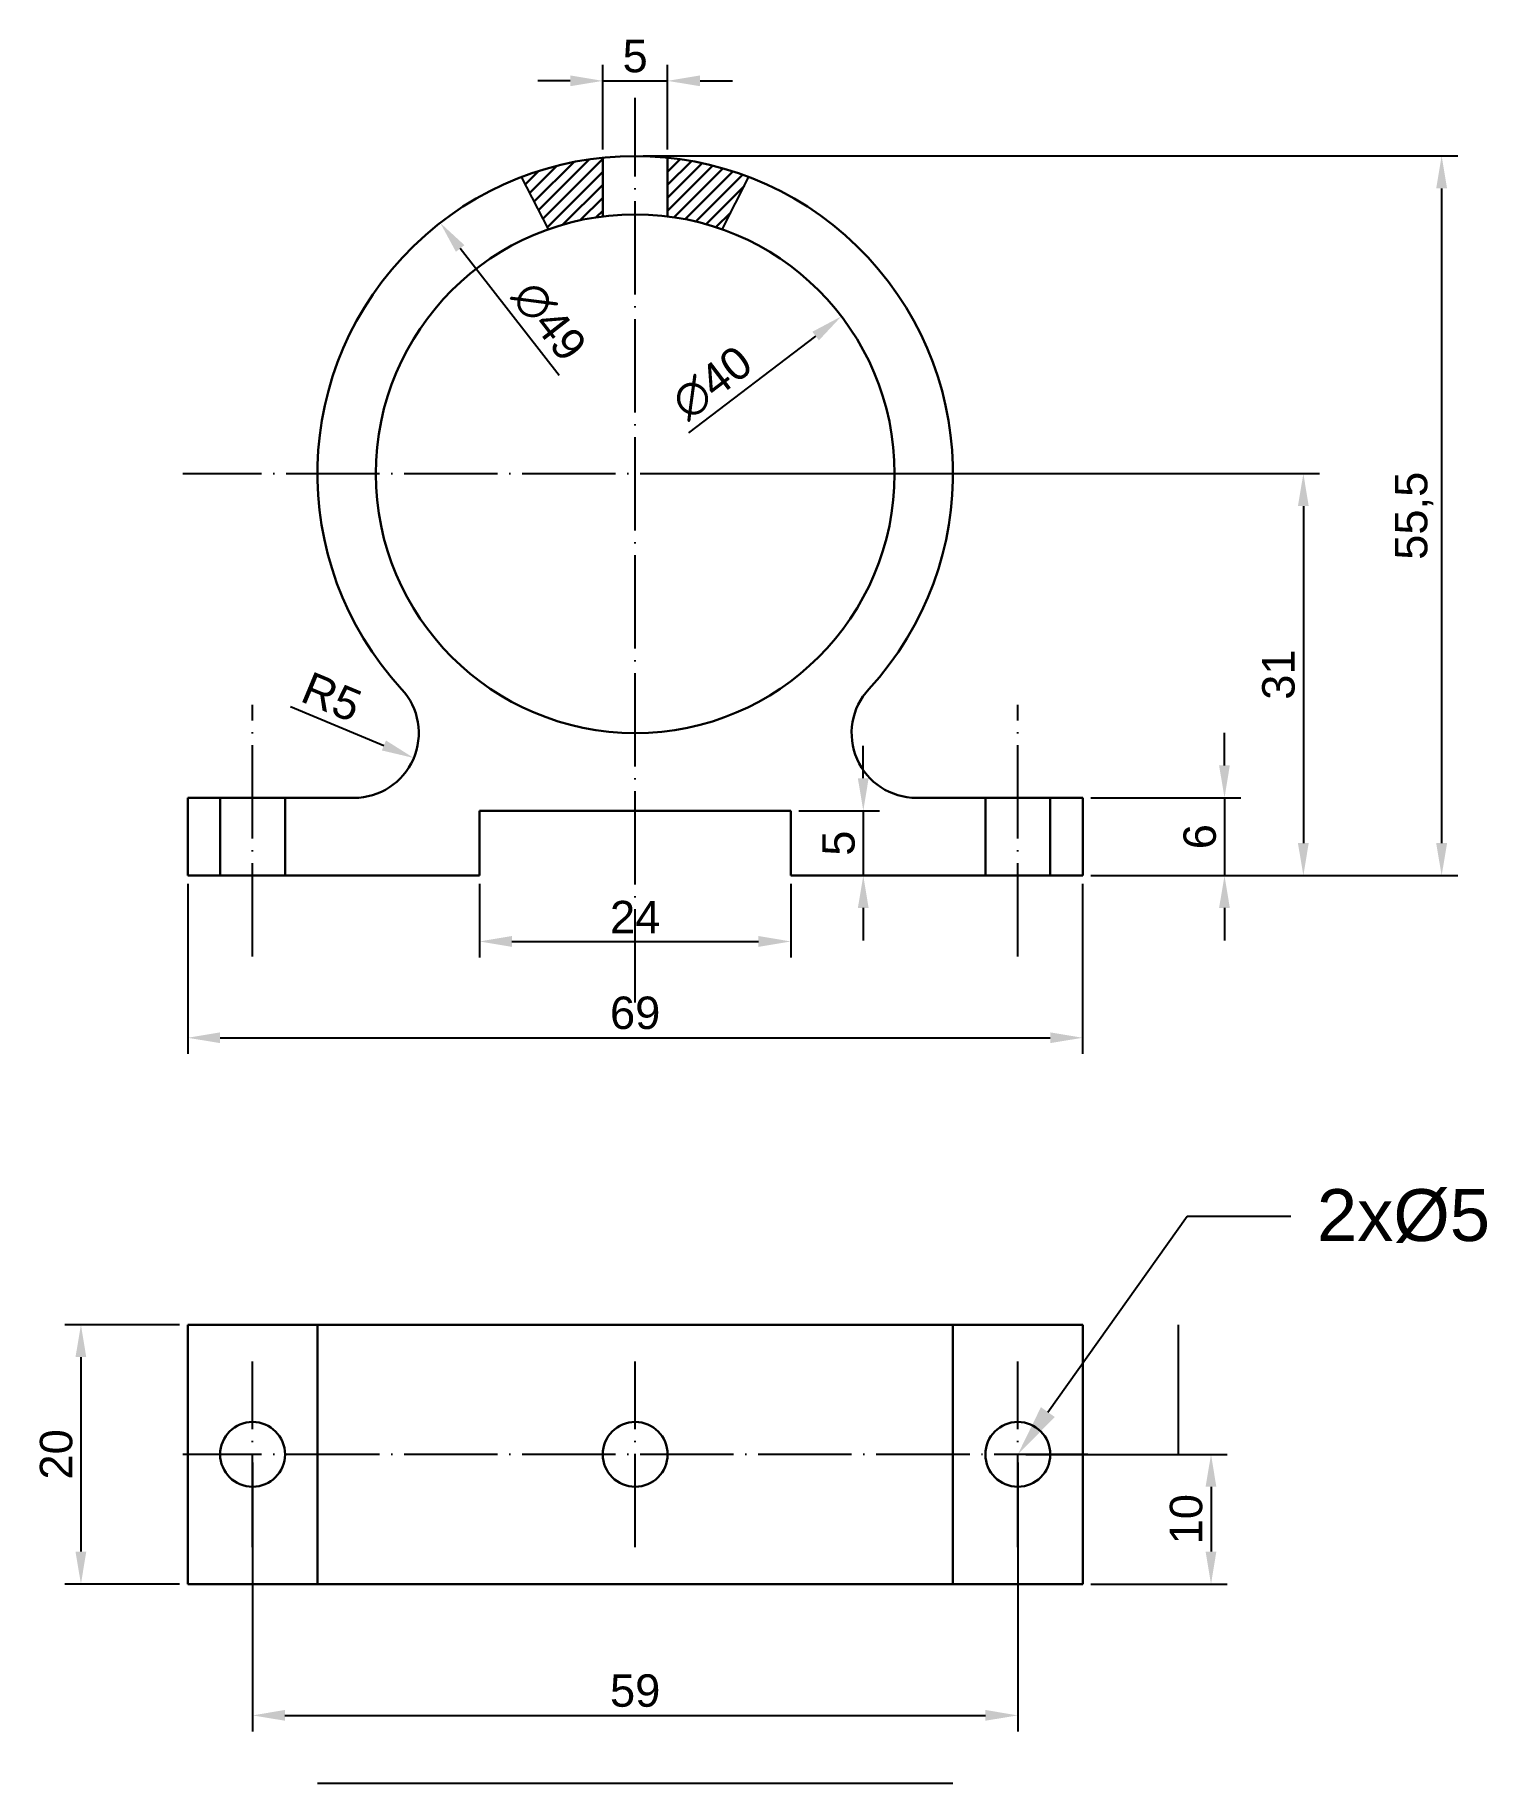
# Model space of a CAD drawing. Header units: millimetres. Extents: x 108 to 220, y 105 to 240.
import ezdxf
from ezdxf import colors
from ezdxf.entities.mleader import LeaderData, LeaderLine
from ezdxf.math import Vec2, Vec3

# ---------------------------------------------------------------- set-up
doc = ezdxf.new("R2010")
doc.units = ezdxf.units.MM
doc.linetypes.add('ACAD_ISO04W100', pattern=[30, 24, -3, 0, -3])
for name, color, linetype, lineweight in [('AM_0', 7, 'Continuous', 30), ('AM_8', 1, 'Continuous', 30), ('AM_h', 6, 'Continuous', 30)]:
    doc.layers.add(name, color=color, linetype=linetype, lineweight=lineweight)
doc.layers.add('AM_5', color=90, linetype='Continuous')
doc.layers.add('AM_7', color=130, linetype='ACAD_ISO04W100')
doc.styles.get("Standard").update_dxf_attribs({"font": 'arial.ttf'})
doc.dimstyles.new('ISO-25', dxfattribs={"dimtxt": 2.5, "dimasz": 2.5, "dimexe": 1.25, "dimexo": 0.625, "dimtad": 1, "dimtxsty": 'Standard', "dimcen": 2.5, "dimadec": 0, "dimazin": 0, "dimtfac": 1, "dimtmove": 0, "dimatfit": 3, "dimfxl": 1, "dimarcsym": 0})

# ---------------------------------------------------------------- blocks, each defined once
blk = doc.blocks.new('*D4')
at = {"layer": 'AM_5', "color": 0, "lineweight": -2, "transparency": 16777216}
for p, q in [((124.49, 129.96), (124.49, 109.2)), ((183.49, 129.96), (183.49, 109.2)), ((126.99, 110.45), (180.99, 110.45))]:
    blk.add_line(p, q, dxfattribs=at)
at = {"layer": 'AM_5', "color": 0, "transparency": 16777216}
for points in [[(126.99, 110.87), (126.99, 110.04), (124.49, 110.45)], [(180.99, 110.87), (180.99, 110.04), (183.49, 110.45)]]:
    blk.add_solid(points, dxfattribs=at)
at = {"layer": 'Defpoints', "color": 0, "transparency": 16777216}
for p in [(124.49, 130.58), (183.49, 130.58), (183.49, 110.45)]:
    blk.add_point(p, dxfattribs=at)
at = {"layer": 'AM_5', "color": 0, "transparency": 16777216, "insert": (153.99, 112.35), "char_height": 2.5, "attachment_point": 5}
blk.add_mtext('59', dxfattribs=at)
blk = doc.blocks.new('*D5')
at = {"layer": 'AM_5', "color": 0, "lineweight": -2, "transparency": 16777216}
for p, q in [((184.12, 130.58), (199.64, 130.58)), ((198.39, 128.08), (198.39, 123.08)), ((189.12, 120.58), (199.64, 120.58))]:
    blk.add_line(p, q, dxfattribs=at)
at = {"layer": 'AM_5', "color": 0, "transparency": 16777216}
for points in [[(197.97, 128.08), (198.8, 128.08), (198.39, 130.58)], [(197.97, 123.08), (198.8, 123.08), (198.39, 120.58)]]:
    blk.add_solid(points, dxfattribs=at)
at = {"layer": 'Defpoints', "color": 0, "transparency": 16777216}
for p in [(183.49, 130.58), (188.49, 120.58), (198.39, 120.58)]:
    blk.add_point(p, dxfattribs=at)
at = {"layer": 'AM_5', "color": 0, "transparency": 16777216, "insert": (196.48, 125.58), "char_height": 2.5, "attachment_point": 5, "rotation": 90}
blk.add_mtext('10', dxfattribs=at)
blk = doc.blocks.new('*D6')
at = {"layer": 'AM_5', "color": 0, "lineweight": -2, "transparency": 16777216}
for p, q in [((118.87, 140.58), (110.01, 140.58)), ((111.26, 138.08), (111.26, 123.08)), ((118.87, 120.58), (110.01, 120.58))]:
    blk.add_line(p, q, dxfattribs=at)
at = {"layer": 'AM_5', "color": 0, "transparency": 16777216}
for points in [[(110.84, 138.08), (111.67, 138.08), (111.26, 140.58)], [(110.84, 123.08), (111.67, 123.08), (111.26, 120.58)]]:
    blk.add_solid(points, dxfattribs=at)
at = {"layer": 'Defpoints', "color": 0, "transparency": 16777216}
for p in [(119.49, 140.58), (111.26, 120.58), (119.49, 120.58)]:
    blk.add_point(p, dxfattribs=at)
at = {"layer": 'AM_5', "color": 0, "transparency": 16777216, "insert": (109.36, 130.58), "char_height": 2.5, "attachment_point": 5, "rotation": 90}
blk.add_mtext('20', dxfattribs=at)
blk = doc.blocks.new('*D8')
at = {"layer": 'AM_5', "color": 0, "lineweight": -2, "transparency": 16777216}
for p, q in [((141.99, 174.59), (141.99, 168.89)), ((165.99, 174.59), (165.99, 168.89)), ((144.49, 170.14), (163.49, 170.14))]:
    blk.add_line(p, q, dxfattribs=at)
at = {"layer": 'AM_5', "color": 0, "transparency": 16777216}
for points in [[(144.49, 170.56), (144.49, 169.72), (141.99, 170.14)], [(163.49, 170.56), (163.49, 169.72), (165.99, 170.14)]]:
    blk.add_solid(points, dxfattribs=at)
at = {"layer": 'Defpoints', "color": 0, "transparency": 16777216}
for p in [(141.99, 175.22), (165.99, 175.22), (165.99, 170.14)]:
    blk.add_point(p, dxfattribs=at)
at = {"layer": 'AM_5', "color": 0, "transparency": 16777216, "insert": (153.99, 172.02), "char_height": 2.5, "attachment_point": 5}
blk.add_mtext('24', dxfattribs=at)
blk = doc.blocks.new('*D9')
at = {"layer": 'AM_5', "color": 0, "lineweight": -2, "transparency": 16777216}
for p, q in [((119.49, 174.59), (119.49, 161.46)), ((188.49, 174.59), (188.49, 161.46)), ((121.99, 162.71), (185.99, 162.71))]:
    blk.add_line(p, q, dxfattribs=at)
at = {"layer": 'AM_5', "color": 0, "transparency": 16777216}
for points in [[(121.99, 163.13), (121.99, 162.3), (119.49, 162.71)], [(185.99, 163.13), (185.99, 162.3), (188.49, 162.71)]]:
    blk.add_solid(points, dxfattribs=at)
at = {"layer": 'Defpoints', "color": 0, "transparency": 16777216}
for p in [(119.49, 175.22), (188.49, 175.22), (188.49, 162.71)]:
    blk.add_point(p, dxfattribs=at)
at = {"layer": 'AM_5', "color": 0, "transparency": 16777216, "insert": (153.99, 164.62), "char_height": 2.5, "attachment_point": 5}
blk.add_mtext('69', dxfattribs=at)
blk = doc.blocks.new('*D10')
at = {"layer": 'AM_5', "color": 0, "lineweight": -2, "transparency": 16777216}
for p, q in [((199.43, 183.72), (199.43, 186.22)), ((189.12, 181.22), (200.68, 181.22)), ((199.43, 181.22), (199.43, 175.22)), ((189.12, 175.22), (200.68, 175.22)), ((199.43, 172.72), (199.43, 170.22))]:
    blk.add_line(p, q, dxfattribs=at)
at = {"layer": 'AM_5', "color": 0, "transparency": 16777216}
for points in [[(199.01, 183.72), (199.84, 183.72), (199.43, 181.22)], [(199.01, 172.72), (199.84, 172.72), (199.43, 175.22)]]:
    blk.add_solid(points, dxfattribs=at)
at = {"layer": 'Defpoints', "color": 0, "transparency": 16777216}
for p in [(188.49, 181.22), (188.49, 175.22), (199.43, 175.22)]:
    blk.add_point(p, dxfattribs=at)
at = {"layer": 'AM_5', "color": 0, "transparency": 16777216, "insert": (197.53, 178.22), "char_height": 2.5, "attachment_point": 5, "rotation": 90}
blk.add_mtext('6', dxfattribs=at)
blk = doc.blocks.new('*D11')
at = {"layer": 'AM_5', "color": 0, "lineweight": -2, "transparency": 16777216}
for p, q in [((154.62, 230.72), (217.42, 230.72)), ((216.17, 228.22), (216.17, 177.72)), ((189.12, 175.22), (217.42, 175.22))]:
    blk.add_line(p, q, dxfattribs=at)
at = {"layer": 'AM_5', "color": 0, "transparency": 16777216}
for points in [[(215.75, 228.22), (216.59, 228.22), (216.17, 230.72)], [(215.75, 177.72), (216.59, 177.72), (216.17, 175.22)]]:
    blk.add_solid(points, dxfattribs=at)
at = {"layer": 'Defpoints', "color": 0, "transparency": 16777216}
for p in [(153.99, 230.72), (188.49, 175.22), (216.17, 175.22)]:
    blk.add_point(p, dxfattribs=at)
at = {"layer": 'AM_5', "color": 0, "transparency": 16777216, "insert": (214.05, 202.97), "char_height": 2.5, "attachment_point": 5, "rotation": 90}
blk.add_mtext('55,5', dxfattribs=at)
blk = doc.blocks.new('*D12')
at = {"layer": 'AM_5', "color": 0, "lineweight": -2, "transparency": 16777216}
for p, q in [((171.58, 182.72), (171.58, 185.22)), ((166.62, 180.22), (172.83, 180.22)), ((171.58, 180.22), (171.58, 175.22)), ((166.62, 175.22), (172.83, 175.22)), ((171.58, 172.72), (171.58, 170.22))]:
    blk.add_line(p, q, dxfattribs=at)
at = {"layer": 'AM_5', "color": 0, "transparency": 16777216}
for points in [[(171.16, 182.72), (171.99, 182.72), (171.58, 180.22)], [(171.16, 172.72), (171.99, 172.72), (171.58, 175.22)]]:
    blk.add_solid(points, dxfattribs=at)
at = {"layer": 'Defpoints', "color": 0, "transparency": 16777216}
for p in [(165.99, 180.22), (165.99, 175.22), (171.58, 175.22)]:
    blk.add_point(p, dxfattribs=at)
at = {"layer": 'AM_5', "color": 0, "transparency": 16777216, "insert": (169.68, 177.72), "char_height": 2.5, "attachment_point": 5, "rotation": 90}
blk.add_mtext('5', dxfattribs=at)
blk = doc.blocks.new('*D13')
at = {"layer": 'AM_5', "color": 0, "lineweight": -2, "transparency": 16777216}
for p, q in [((154.62, 206.22), (206.76, 206.22)), ((205.51, 203.72), (205.51, 177.72)), ((189.12, 175.22), (206.76, 175.22))]:
    blk.add_line(p, q, dxfattribs=at)
at = {"layer": 'AM_5', "color": 0, "transparency": 16777216}
for points in [[(205.09, 203.72), (205.92, 203.72), (205.51, 206.22)], [(205.09, 177.72), (205.92, 177.72), (205.51, 175.22)]]:
    blk.add_solid(points, dxfattribs=at)
at = {"layer": 'Defpoints', "color": 0, "transparency": 16777216}
for p in [(153.99, 206.22), (188.49, 175.22), (205.51, 175.22)]:
    blk.add_point(p, dxfattribs=at)
at = {"layer": 'AM_5', "color": 0, "transparency": 16777216, "insert": (203.6, 190.72), "char_height": 2.5, "attachment_point": 5, "rotation": 90}
blk.add_mtext('31', dxfattribs=at)
blk = doc.blocks.new('*D14')
at = {"layer": 'AM_5', "color": 0, "lineweight": -2, "transparency": 16777216}
for p, q in [((151.49, 231.21), (151.49, 237.76)), ((156.49, 231.21), (156.49, 237.76)), ((148.99, 236.51), (146.49, 236.51)), ((151.49, 236.51), (156.49, 236.51)), ((158.99, 236.51), (161.49, 236.51))]:
    blk.add_line(p, q, dxfattribs=at)
at = {"layer": 'AM_5', "color": 0, "transparency": 16777216}
for points in [[(148.99, 236.93), (148.99, 236.1), (151.49, 236.51)], [(158.99, 236.93), (158.99, 236.1), (156.49, 236.51)]]:
    blk.add_solid(points, dxfattribs=at)
at = {"layer": 'Defpoints', "color": 0, "transparency": 16777216}
for p in [(156.49, 236.51), (151.49, 230.59), (156.49, 230.59)]:
    blk.add_point(p, dxfattribs=at)
at = {"layer": 'AM_5', "color": 0, "transparency": 16777216, "insert": (153.99, 238.41), "char_height": 2.5, "attachment_point": 5}
blk.add_mtext('5', dxfattribs=at)
blk = doc.blocks.new('*D15')
at = {"layer": 'AM_5', "color": 0, "lineweight": -2, "transparency": 16777216}
blk.add_line((127.42, 188.25), (134.62, 185.25), dxfattribs=at)
at = {"layer": 'AM_5', "color": 0, "transparency": 16777216}
blk.add_solid([(134.78, 185.64), (134.46, 184.87), (136.92, 184.29)], dxfattribs=at)
at = {"layer": 'Defpoints', "color": 0, "transparency": 16777216}
for p in [(132.31, 186.22), (136.92, 184.29)]:
    blk.add_point(p, dxfattribs=at)
at = {"layer": 'AM_5', "color": 0, "transparency": 16777216, "insert": (130.59, 188.99), "char_height": 2.5, "attachment_point": 5, "rotation": 337.3805}
blk.add_mtext('R5', dxfattribs=at)
blk = doc.blocks.new('*D18')
at = {"layer": 'AM_5', "color": 0, "lineweight": -2, "transparency": 16777216}
blk.add_line((158.13, 209.37), (167.91, 216.83), dxfattribs=at)
at = {"layer": 'AM_5', "color": 0, "transparency": 16777216}
blk.add_solid([(167.65, 217.16), (168.16, 216.5), (169.89, 218.35)], dxfattribs=at)
at = {"layer": 'Defpoints', "color": 0, "transparency": 16777216}
for p in [(169.89, 218.35), (138.09, 194.08)]:
    blk.add_point(p, dxfattribs=at)
at = {"layer": 'AM_5', "color": 0, "transparency": 16777216, "insert": (159.93, 213.22), "char_height": 2.5, "attachment_point": 5, "rotation": 37.3422}
blk.add_mtext('∅40', dxfattribs=at)
blk = doc.blocks.new('*D19')
at = {"layer": 'AM_5', "color": 0, "lineweight": -2, "transparency": 16777216}
blk.add_line((148.12, 213.78), (140.5, 223.59), dxfattribs=at)
at = {"layer": 'AM_5', "color": 0, "transparency": 16777216}
blk.add_solid([(140.83, 223.84), (140.17, 223.33), (138.96, 225.56)], dxfattribs=at)
at = {"layer": 'Defpoints', "color": 0, "transparency": 16777216}
for p in [(138.96, 225.56), (169.03, 186.87)]:
    blk.add_point(p, dxfattribs=at)
at = {"layer": 'AM_5', "color": 0, "transparency": 16777216, "insert": (147.36, 217.97), "char_height": 2.5, "attachment_point": 5, "rotation": 307.8466}
blk.add_mtext('∅49', dxfattribs=at)

msp = doc.modelspace()

# ---------------------------------------------------------------- hatches: boundary and pattern name
at = {"layer": 'AM_8'}
h = msp.add_hatch(dxfattribs=at)
h.set_pattern_fill('JIS_WOOD', color=256)
h.paths.add_polyline_path([(151.494, 230.588, 0.0660266), (145.227, 229.093), (147.313, 225.066, -0.0538765), (151.494, 226.059)])
h.paths.add_polyline_path([(162.761, 229.093, 0.0660269), (156.494, 230.588), (156.494, 226.059, -0.0541211), (160.694, 225.06)])

# ---------------------------------------------------------------- linework, layer by layer
for p, q in [((195.864, 140.582), (195.864, 130.582)), ((129.494, 105.234), (178.494, 105.234))]:
    msp.add_line(p, q)
at = {"layer": 'AM_0'}
for p, q in [((151.494, 230.588), (151.494, 226.059)), ((156.494, 226.059), (156.494, 230.588)), ((156.494, 226.215), (156.494, 226.059)), ((119.494, 175.215), (119.494, 181.215)), ((119.494, 181.215), (129.494, 181.215)), ((129.494, 181.215), (132.309, 181.215)), ((175.679, 181.215), (178.494, 181.215)), ((188.494, 181.215), (178.494, 181.215)), ((188.494, 175.215), (188.494, 181.215)), ((141.994, 175.215), (141.994, 180.215)), ((141.994, 180.215), (165.994, 180.215)), ((165.994, 180.215), (165.994, 175.215)), ((119.494, 175.215), (141.994, 175.215)), ((165.994, 175.215), (188.494, 175.215)), ((188.494, 140.582), (119.494, 140.582)), ((119.494, 140.582), (119.494, 120.582)), ((119.494, 140.582), (153.994, 140.582)), ((129.494, 140.582), (129.494, 120.582)), ((178.494, 120.582), (178.494, 140.582)), ((188.494, 120.582), (188.494, 140.582)), ((119.494, 120.582), (188.494, 120.582))]:
    msp.add_line(p, q, dxfattribs=at)
for centre, radius in [((153.994, 206.215), 20), ((124.494, 130.582), 2.5), ((153.994, 130.582), 2.5), ((183.494, 130.582), 2.5)]:
    msp.add_circle(centre, radius, dxfattribs=at)
for centre, radius, start, end in [((153.994, 206.215), 24.5, 317.31509, 222.68491), ((132.309, 186.215), 5, 270, 42.68491), ((175.679, 186.215), 5, 137.31509, 270)]:
    msp.add_arc(centre, radius, start, end, dxfattribs=at)
at = {"layer": 'AM_5'}
for p, q in [((147.313, 225.066), (145.225, 229.098)), ((160.694, 225.06), (162.763, 229.098))]:
    msp.add_line(p, q, dxfattribs=at)
at = {"layer": 'AM_7', "linetype": 'ACAD_ISO04W100', "ltscale": 0.3}
for p, q in [((153.994, 165.439), (153.994, 235.215)), ((188.882, 206.215), (119.106, 206.215)), ((188.882, 130.582), (119.106, 130.582))]:
    msp.add_line(p, q, dxfattribs=at)
at = {"layer": 'AM_7', "ltscale": 0.3}
for p, q in [((124.494, 168.982), (124.494, 188.384)), ((183.494, 168.982), (183.494, 188.384)), ((124.494, 123.414), (124.494, 137.75)), ((153.994, 123.414), (153.994, 137.75)), ((183.494, 123.414), (183.494, 137.75)), ((183.494, 123.414), (183.494, 137.75))]:
    msp.add_line(p, q, dxfattribs=at)
at = {"layer": 'AM_h'}
for p, q in [((121.994, 175.215), (121.994, 181.215)), ((126.994, 175.215), (126.994, 181.215)), ((180.994, 175.215), (180.994, 181.215)), ((185.994, 175.215), (185.994, 181.215))]:
    msp.add_line(p, q, dxfattribs=at)

# ---------------------------------------------------------------- dimensions: what is measured, and where the dimension line sits
at = {"layer": 'AM_5'}
for base, p1, p2, picture, middle in [((156.494, 236.514), (151.494, 230.588), (156.494, 230.588), '*D14', (153.994, 238.411)), ((188.494, 162.714), (119.494, 175.215), (188.494, 175.215), '*D9', (153.994, 164.615)), ((165.994, 170.14), (141.994, 175.215), (165.994, 175.215), '*D8', (153.994, 172.02)), ((183.494, 110.452), (124.494, 130.582), (183.494, 130.582), '*D4', (153.994, 112.354))]:
    dim = msp.add_linear_dim(base=base, p1=p1, p2=p2, dimstyle='ISO-25', dxfattribs=at)
    dim.commit()
    dim.dimension.update_dxf_attribs({"geometry": picture, "text_midpoint": middle})
for base, p1, p2, picture, middle in [((216.169, 175.215), (153.994, 230.715), (188.494, 175.215), '*D11', (214.047, 202.965)), ((205.507, 175.215), (153.994, 206.215), (188.494, 175.215), '*D13', (203.604, 190.715)), ((199.428, 175.215), (188.494, 181.215), (188.494, 175.215), '*D10', (197.527, 178.215)), ((171.575, 175.215), (165.994, 180.215), (165.994, 175.215), '*D12', (169.679, 177.715)), ((111.258, 120.582), (119.494, 140.582), (119.494, 120.582), '*D6', (109.356, 130.582)), ((198.386, 120.582), (183.494, 130.582), (188.494, 120.582), '*D5', (196.485, 125.582))]:
    dim = msp.add_linear_dim(base=base, p1=p1, p2=p2, angle=90, dimstyle='ISO-25', dxfattribs=at)
    dim.commit()
    dim.dimension.update_dxf_attribs({"geometry": picture, "text_midpoint": middle})
for p1, p2, picture, middle in [((169.026, 186.869), (138.962, 225.562), '*D19', (145.802, 216.76)), ((138.094, 194.084), (169.895, 218.347), '*D18', (161.127, 211.657))]:
    dim = msp.add_diameter_dim_2p(p1=p1, p2=p2, dimstyle='ISO-25', dxfattribs=at)
    dim.commit()
    dim.dimension.update_dxf_attribs({"geometry": picture, "text_midpoint": middle, "dimtype": 163})
dim = msp.add_radius_dim(center=(132.309, 186.215), mpoint=(136.924, 184.292), dimstyle='ISO-25', dxfattribs=at)
dim.commit()
dim.dimension.update_dxf_attribs({"geometry": '*D15', "text_midpoint": (129.863, 187.235), "dimtype": 164})

# ---------------------------------------------------------------- leaders
ml = msp.add_multileader_mtext('Standard', dxfattribs=at)
ml.set_content('2x%%C5', color=256)
ml.set_leader_properties()
ml.build(insert=Vec2(0, 0))
ctx = ml.context
ctx.base_point, ctx.plane_origin = Vec3(204.549, 148.956), Vec3(183.494, 130.582)
notes = []
notes.append((ctx, [(0, (1, 1, 0), (196.549, 148.956), (1, 0), 8, [(0, [(183.494, 130.582)], 0, [])])]))
ctx.mtext.insert, ctx.mtext.flow_direction = Vec3(206.549, 151.036), 5
for ctx, leaders in notes:
    for number, flags, end, landing, length, lines in leaders:
        leader = LeaderData()
        leader.index, (leader.has_last_leader_line, leader.has_dogleg_vector, leader.attachment_direction) = number, flags
        leader.last_leader_point, leader.dogleg_vector, leader.dogleg_length = Vec3(end), Vec3(landing), length
        for number, points, colour, breaks in lines:
            line = LeaderLine()
            line.index, line.vertices, line.color, line.breaks = number, Vec3.list(points), colors.encode_raw_color(colour), breaks
            leader.lines.append(line)
        ctx.leaders.append(leader)

doc.saveas('drawing.dxf')
